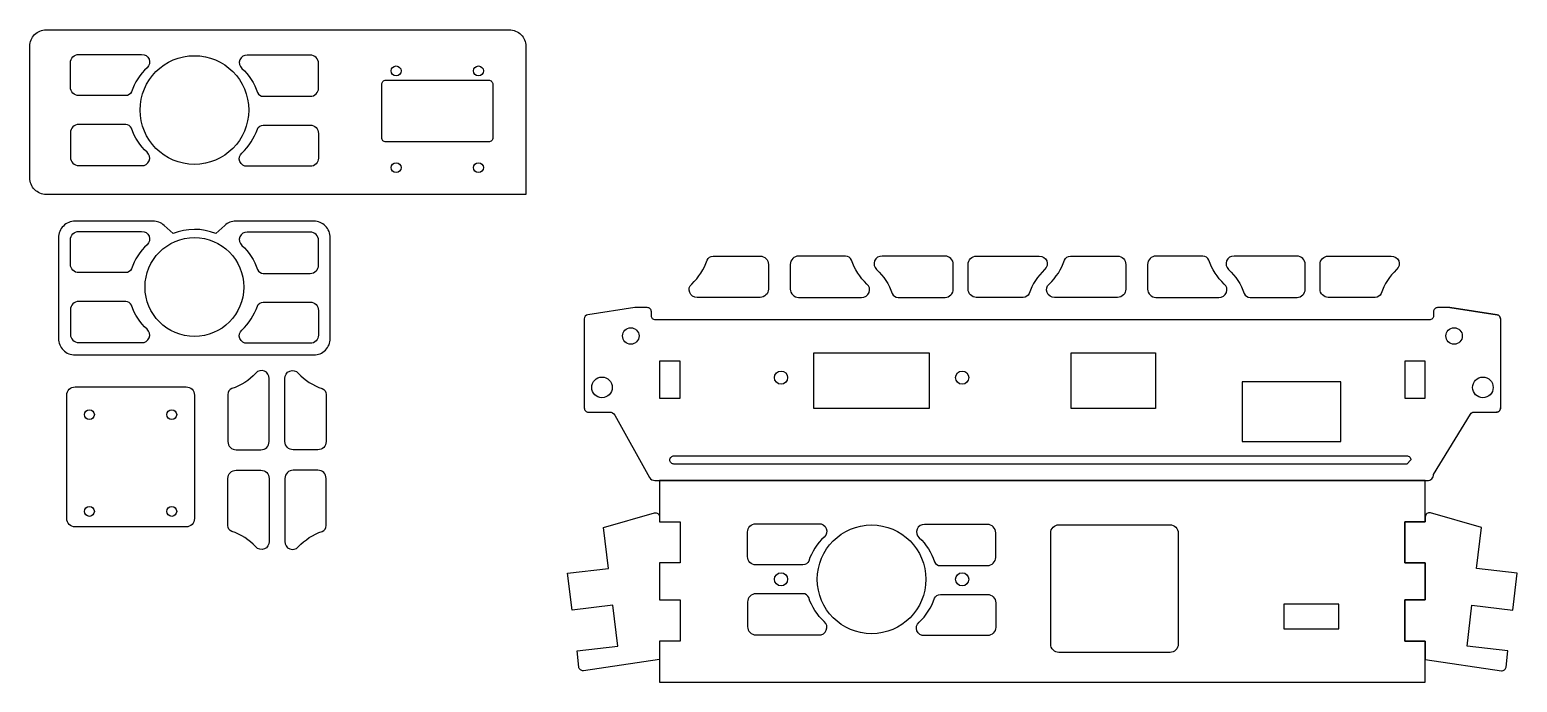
# Model space of a CAD drawing. Header units: inches. Extents: x -153 to 208, y -234 to -75.
import ezdxf

# ---------------------------------------------------------------- set-up
doc = ezdxf.new("R2010")
doc.units = ezdxf.units.IN
doc.header["$MEASUREMENT"] = 0

msp = doc.modelspace()

# ---------------------------------------------------------------- linework, layer by layer
msp.add_line((204.29, -145.24), (204.29, -166.88))
for points in [[(-149, -75), (-36.5, -75, -0.414214), (-32.5, -79), (-32.5, -115), (-149, -115, -0.414214), (-153, -111), (-153, -79, -0.414214)], [(-128.28, -90.06), (-128.28, -90.06, -0.308111), (-129.7, -91), (-141.13, -91, -0.414214), (-143.13, -89), (-143.13, -83, -0.414214), (-141.13, -81), (-125.82, -81, -0.717547), (-124.51, -84.23, 0.125961)], [(-97.7, -90.22), (-97.7, -90.22, 0.308111), (-96.27, -91.17), (-84.85, -91.17, 0.414214), (-82.85, -89.17), (-82.85, -83.17, 0.414214), (-84.85, -81.17), (-100.15, -81.17, 0.717547), (-101.46, -84.39, -0.125961)], [(-66.5, -87.25), (-41.5, -87.25, -0.414214), (-40.5, -88.25), (-40.5, -101.25, -0.414214), (-41.5, -102.25), (-66.5, -102.25, -0.414214), (-67.5, -101.25), (-67.5, -88.25, -0.414214)], [(-128.27, -98.94), (-128.27, -98.94, 0.308111), (-129.69, -98), (-141.12, -98, 0.414214), (-143.12, -100), (-143.12, -106, 0.414214), (-141.12, -108), (-125.81, -108, 0.717547), (-124.5, -104.77, -0.125961)], [(-97.71, -99.11), (-97.71, -99.11, -0.308111), (-96.28, -98.17), (-84.86, -98.17, -0.414214), (-82.86, -100.17), (-82.86, -106.17, -0.414214), (-84.86, -108.17), (-100.16, -108.17, -0.717547), (-101.47, -104.94, 0.125961)], [(-102.97, -121.5, 0.185281), (-105.64, -122.53), (-107.82, -124.49, 0.191857), (-118.19, -124.5), (-120.36, -122.53, 0.185902), (-123.04, -121.5), (-142, -121.5, 0.414214), (-146, -125.5), (-146, -150, 0.414214), (-142, -154), (-84, -154, 0.414214), (-80, -150), (-80, -125.5, 0.414214), (-84, -121.5)], [(-128.28, -133.06), (-128.28, -133.06, -0.308111), (-129.7, -134), (-141.13, -134, -0.414214), (-143.13, -132), (-143.13, -126, -0.414214), (-141.13, -124), (-125.82, -124, -0.717547), (-124.51, -127.23, 0.125961)], [(-97.7, -133.22), (-97.7, -133.22, 0.308111), (-96.27, -134.17), (-84.85, -134.17, 0.414214), (-82.85, -132.17), (-82.85, -126.17, 0.414214), (-84.85, -124.17), (-100.15, -124.17, 0.717547), (-101.46, -127.39, -0.125961)], [(11.57, -130.94), (11.57, -130.94, -0.308111), (13, -130), (24.43, -130, -0.414214), (26.43, -132), (26.43, -138, -0.414214), (24.43, -140), (9.12, -140, -0.717547), (7.81, -136.77, 0.125961)], [(46.61, -130.94), (46.61, -130.94, 0.308111), (45.18, -130), (33.75, -130, 0.414214), (31.75, -132), (31.75, -138, 0.414214), (33.75, -140), (49.06, -140, 0.717547), (50.37, -136.77, -0.125961)], [(56.5, -139.06), (56.5, -139.06, 0.308111), (57.93, -140), (69.35, -140, 0.414214), (71.35, -138), (71.35, -132, 0.414214), (69.35, -130), (54.04, -130, 0.717547), (52.73, -133.23, -0.125961)], [(89.78, -139.06), (89.78, -139.06, -0.308111), (88.35, -140), (76.93, -140, -0.414214), (74.93, -138), (74.93, -132, -0.414214), (76.93, -130), (92.24, -130, -0.717547), (93.54, -133.23, 0.125961)], [(98.38, -130.94), (98.38, -130.94, -0.308111), (99.81, -130), (111.24, -130, -0.414214), (113.24, -132), (113.24, -138, -0.414214), (111.24, -140), (95.93, -140, -0.717547), (94.62, -136.77, 0.125961)], [(133.42, -130.94), (133.42, -130.94, 0.308111), (131.99, -130), (120.56, -130, 0.414214), (118.56, -132), (118.56, -138, 0.414214), (120.56, -140), (135.87, -140, 0.717547), (137.18, -136.77, -0.125961)], [(142, -139.06), (142, -139.06, 0.308111), (143.43, -140), (154.85, -140, 0.414214), (156.85, -138), (156.85, -132, 0.414214), (154.85, -130), (139.54, -130, 0.717547), (138.23, -133.23, -0.125961)], [(175.28, -139.06), (175.28, -139.06, -0.308111), (173.85, -140), (162.43, -140, -0.414214), (160.43, -138), (160.43, -132, -0.414214), (162.43, -130), (177.74, -130, -0.717547), (179.04, -133.23, 0.125961)], [(-128.27, -141.94), (-128.27, -141.94, 0.308111), (-129.69, -141), (-141.12, -141, 0.414214), (-143.12, -143), (-143.12, -149, 0.414214), (-141.12, -151), (-125.81, -151, 0.717547), (-124.5, -147.77, -0.125961)], [(-97.71, -142.11), (-97.71, -142.11, -0.308111), (-96.28, -141.17), (-84.86, -141.17, -0.414214), (-82.86, -143.17), (-82.86, -149.17, -0.414214), (-84.86, -151.17), (-100.16, -151.17, -0.717547), (-101.47, -147.94, 0.125961)], [(-103.91, -162.18), (-103.91, -162.18, 0.308111), (-104.86, -163.6), (-104.86, -175.03, 0.414214), (-102.86, -177.03), (-96.86, -177.03, 0.414214), (-94.86, -175.03), (-94.86, -159.72, 0.717547), (-98.08, -158.41, -0.125961)], [(-81.94, -162.18), (-81.94, -162.18, -0.308111), (-81, -163.6), (-81, -175.03, -0.414214), (-83, -177.03), (-89, -177.03, -0.414214), (-91, -175.03), (-91, -159.72, -0.717547), (-87.77, -158.41, 0.125961)], [(-142, -161.75), (-115, -161.75, -0.414214), (-113, -163.75), (-113, -193.75, -0.414214), (-115, -195.75), (-142, -195.75, -0.414214), (-144, -193.75), (-144, -163.75, -0.414214)], [(181.5, -180.5), (3.5, -180.5, -0.414214), (2.5, -179.5), (2.5, -179.5, -0.414214), (3.5, -178.5), (181.5, -178.5, -0.414214), (182.5, -179.5), (182.5, -179.5)], [(-103.91, -196.85), (-103.91, -196.85, -0.308111), (-104.86, -195.43), (-104.86, -184, -0.414214), (-102.86, -182), (-96.86, -182, -0.414214), (-94.86, -184), (-94.86, -199.31, -0.717547), (-98.08, -200.62, 0.125961)], [(-81.94, -196.85), (-81.94, -196.85, 0.308111), (-81, -195.43), (-81, -184, 0.414214), (-83, -182), (-89, -182, 0.414214), (-91, -184), (-91, -199.31, 0.717547), (-87.77, -200.62, -0.125961)], [(0, -228), (-18.5, -230.69, -0.415764), (-19.62, -229.81), (-20.06, -225.9), (-10.14, -224.7), (-11.34, -214.77), (-21.26, -215.97), (-22.34, -207.04), (-12.42, -205.84), (-13.62, -195.91), (-1.27, -192.36, -0.499512), (0, -193.32), (0, -194.5), (5, -194.5), (5, -204.5), (0, -204.5), (0, -213.5), (5, -213.5), (5, -223.5), (0, -223.5)], [(36.22, -204.06), (36.22, -204.06, -0.308111), (34.8, -205), (23.37, -205, -0.414214), (21.37, -203), (21.37, -197, -0.414214), (23.37, -195), (38.68, -195, -0.717547), (39.99, -198.23, 0.125961)], [(186, -228), (204.5, -230.69, 0.415764), (205.62, -229.81), (206.06, -225.9), (196.14, -224.7), (197.34, -214.77), (207.26, -215.97), (208.34, -207.04), (198.42, -205.84), (199.62, -195.91), (187.27, -192.36, 0.499512), (186, -193.32), (186, -194.5), (181, -194.5), (181, -204.5), (186, -204.5), (186, -213.5), (181, -213.5), (181, -223.5), (186, -223.5)], [(66.8, -204.22), (66.8, -204.22, 0.308111), (68.23, -205.17), (79.65, -205.17, 0.414214), (81.65, -203.17), (81.65, -197.17, 0.414214), (79.65, -195.17), (64.35, -195.17, 0.717547), (63.04, -198.39, -0.125961)], [(97, -195.25), (124, -195.25, -0.414214), (126, -197.25), (126, -224.25, -0.414214), (124, -226.25), (97, -226.25, -0.414214), (95, -224.25), (95, -197.25, -0.414214)], [(36.23, -212.94), (36.23, -212.94, 0.308111), (34.81, -212), (23.38, -212, 0.414214), (21.38, -214), (21.38, -220, 0.414214), (23.38, -222), (38.69, -222, 0.717547), (40, -218.77, -0.125961)], [(66.79, -213.11), (66.79, -213.11, -0.308111), (68.22, -212.17), (79.64, -212.17, -0.414214), (81.64, -214.17), (81.64, -220.17, -0.414214), (79.64, -222.17), (64.34, -222.17, -0.717547), (63.03, -218.94, 0.125961)]]:
    msp.add_lwpolyline(points, format="xyb", close=True)
msp.add_lwpolyline([(192, -142.5), (203.44, -144.25, -0.370402), (204.29, -145.24, 0.370402), (203.44, -144.25), (192, -142.5), (189, -142.5, 0.414214), (188, -143.5), (188, -144.5, -0.414214), (187, -145.5), (-1, -145.5, -0.414214), (-2, -144.5), (-2, -143.5, 0.414214), (-3, -142.5), (-6, -142.5), (-17.44, -144.25, 0.370402), (-18.29, -145.24), (-18.29, -166.88, 0.414214), (-17.29, -167.88), (-12.17, -167.88, -0.271735), (-10.86, -168.65), (-2.43, -183.73, 0.271735), (-1.12, -184.5), (186.5, -184.5, 0.414214), (188, -183), (196.99, -168.36, -0.260693), (197.84, -167.88), (203.29, -167.88, 0.414214), (204.29, -166.88, -0.414214), (203.29, -167.88)], format="xyb")
for points in [[(37.5, -153.5), (65.5, -153.5), (65.5, -167), (37.5, -167)], [(100, -153.5), (120.5, -153.5), (120.5, -167), (100, -167)], [(5, -155.5), (0, -155.5), (0, -164.5), (5, -164.5)], [(186, -155.5), (181, -155.5), (181, -164.5), (186, -164.5)], [(141.5, -175), (165.5, -175), (165.5, -160.5), (141.5, -160.5)], [(151.6, -220.5), (165, -220.5), (165, -214.5), (151.6, -214.5)]]:
    msp.add_lwpolyline(points, close=True)
msp.add_lwpolyline([(186, -223.5), (181, -223.5), (181, -213.5), (186, -213.5), (186, -204.5), (181, -204.5), (181, -194.5), (186, -194.5), (186, -184.5), (0, -184.5), (0, -194.5), (5, -194.5), (5, -204.5), (0, -204.5), (0, -213.5), (5, -213.5), (5, -223.5), (0, -223.5), (0, -233.5), (186, -233.5), (186, -223.5)])
for centre, radius in [((-113, -94.5), 13.2), ((-64, -85), 1.2), ((-44, -85), 1.2), ((-64, -108.5), 1.2), ((-44, -108.5), 1.2), ((-113, -137.5), 12), ((-7, -149.38), 2), ((193, -149.38), 2), ((193, -149.38), 2), ((29.5, -159.5), 1.6), ((73.5, -159.5), 1.6), ((-14, -161.88), 2.5), ((200, -161.88), 2.5), ((200, -161.88), 2.5), ((-138.5, -168.5), 1.2), ((-118.5, -168.5), 1.2), ((-138.5, -192), 1.2), ((-118.5, -192), 1.2), ((51.5, -208.5), 13.2), ((29.5, -208.5), 1.6), ((73.5, -208.5), 1.6)]:
    msp.add_circle(centre, radius)

doc.saveas('drawing.dxf')
